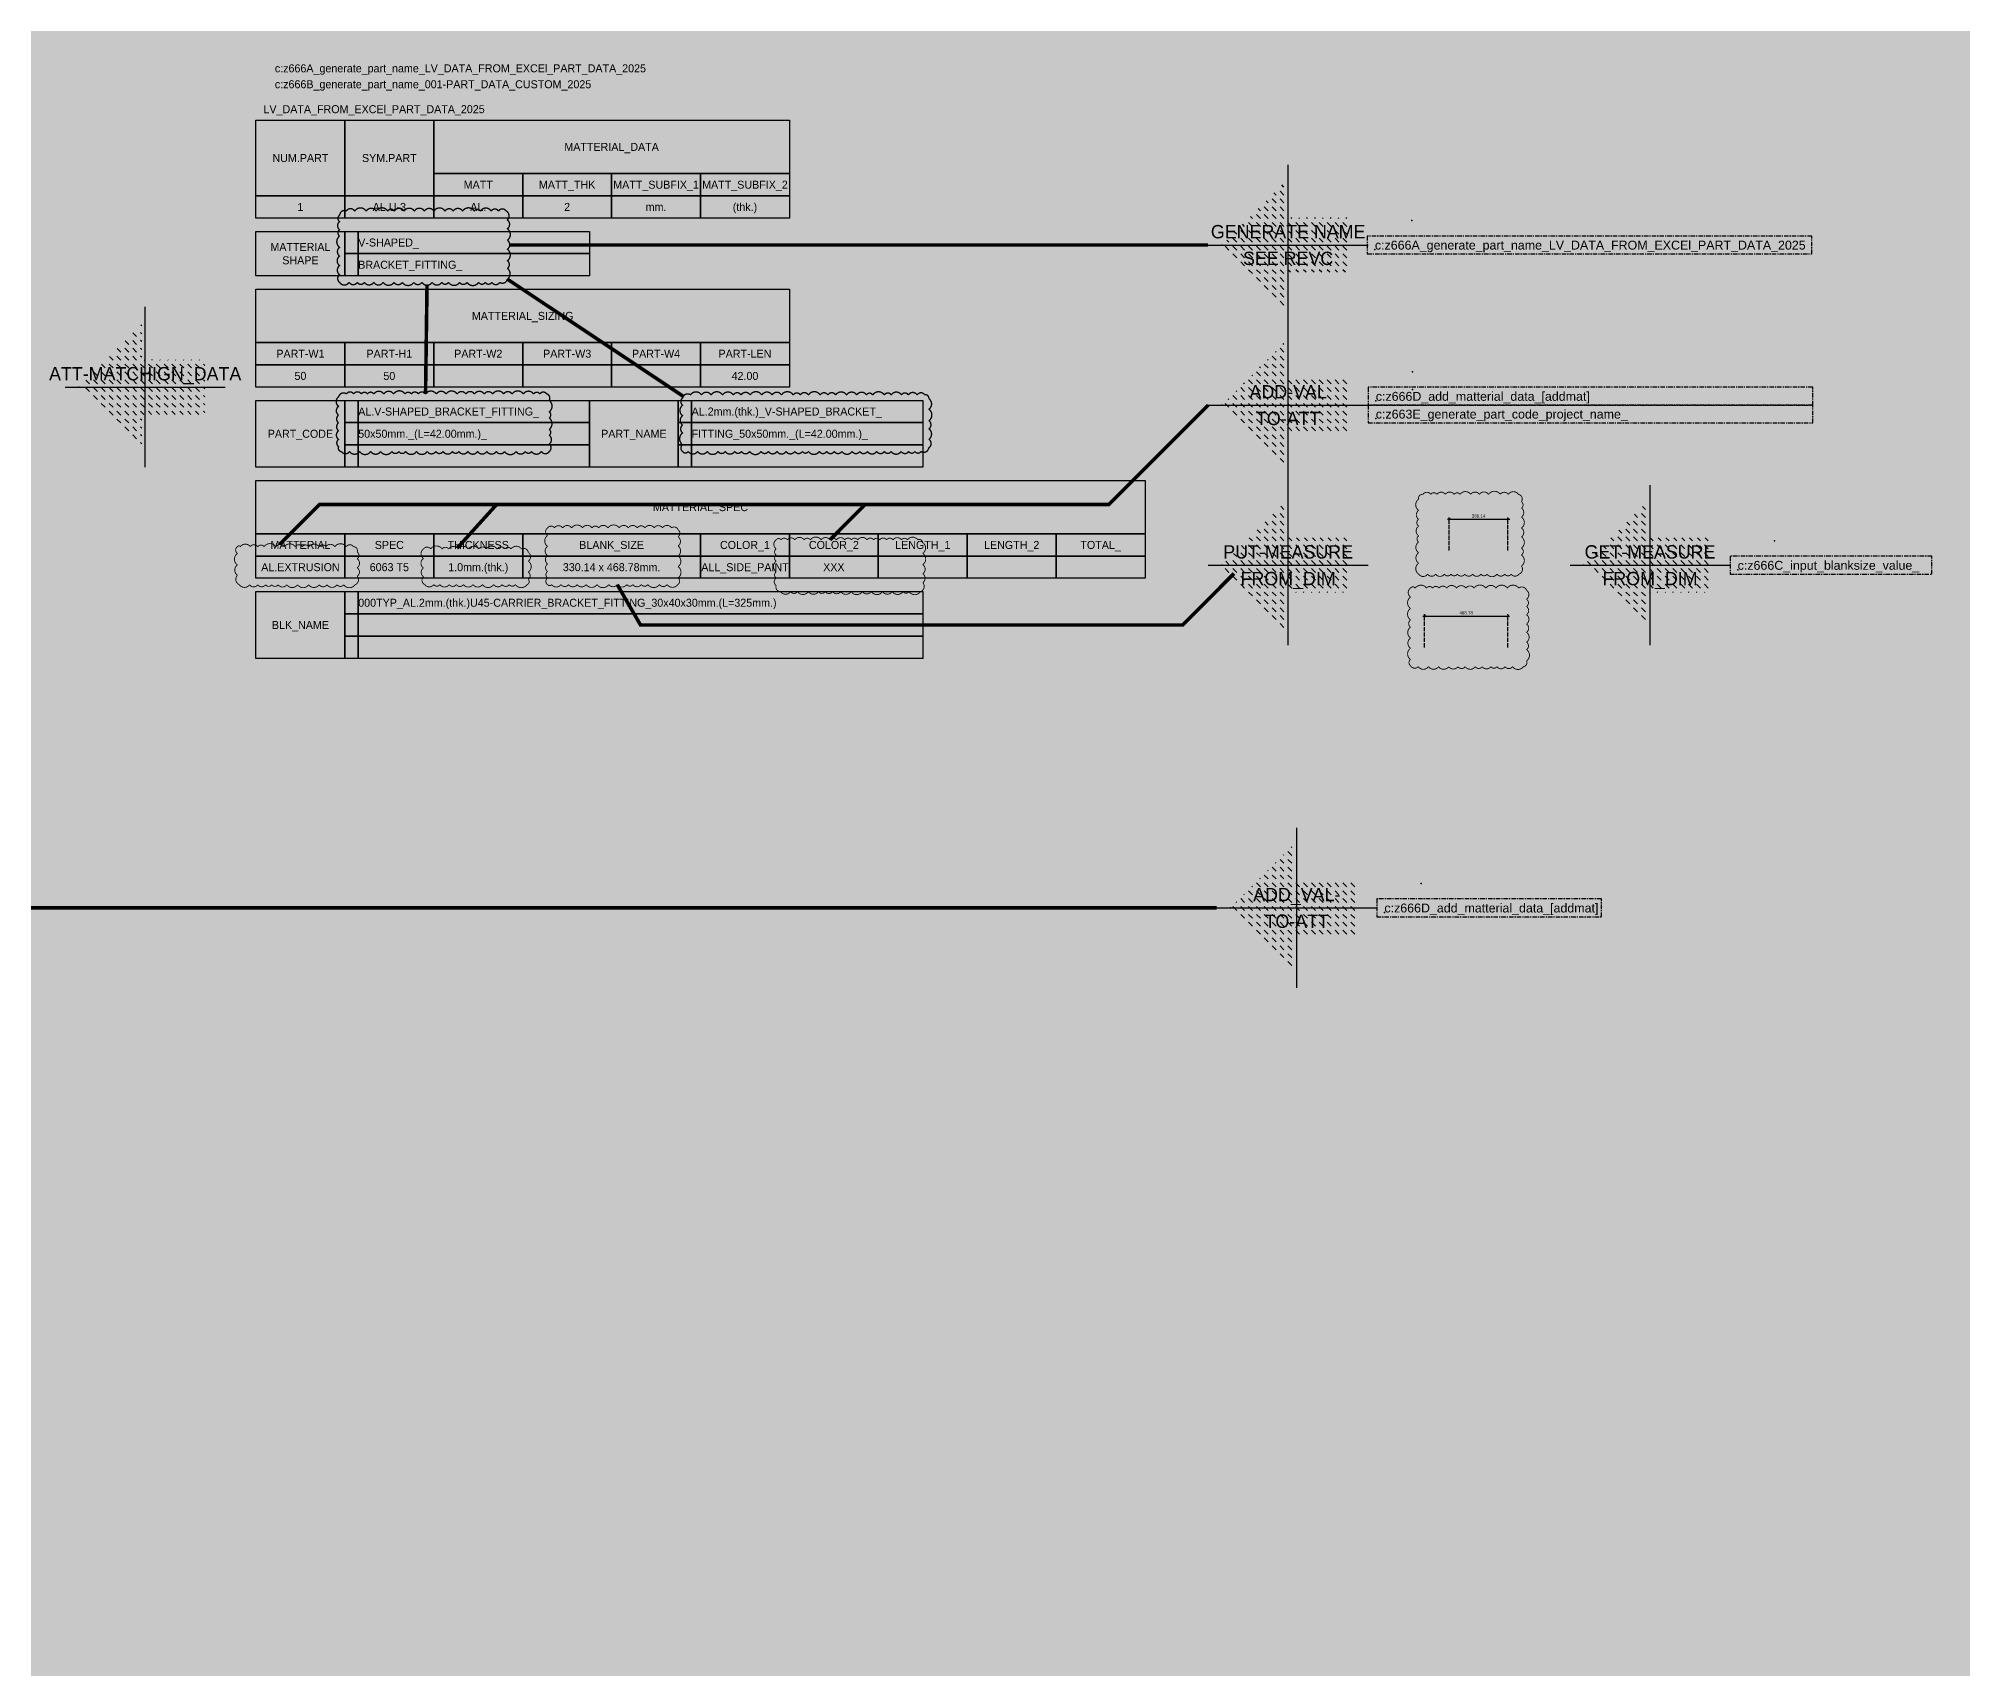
# Model space of a CAD drawing. Header units: millimetres. Extents: x -244126 to 368105, y -173968 to 259060.
# Drawn here: x 350880 to 361701, y 126819 to 135981 of the extents above; entities that cross this region are included whole.
import ezdxf
from ezdxf.enums import TextEntityAlignment as Align
from ezdxf.lldxf.tags import DXFTag

# ---------------------------------------------------------------- set-up
doc = ezdxf.new("R2010")
doc.units = ezdxf.units.MM
doc.header["$MEASUREMENT"] = 0
for name, pattern in [('005_GG_TA_LINE', [13.75, 5, -1.25, 1.25, -1.25, 5]), ('ACAD_ISO04W100', [30, 24, -3, 0, -3]), ('HIDDEN', [9.524999999999999, 6.35, -3.175]), ('TA_GL_000.00010', [0.000275, 0.0001, -2.5e-05, 2.5e-05, -2.5e-05, 0.0001])]:
    doc.linetypes.add(name, pattern=pattern)
for name, color, linetype in [('000 - D I M', 6, 'Continuous'), ('000 - H A T C H', 8, 'Continuous'), ('001 - ASCESSORIES', 1, 'Continuous'), ('002 - STRUCTURAL STEEL', 4, 'Continuous')]:
    doc.layers.add(name, color=color, linetype=linetype)
doc.styles.add('CORDIA', font='cordia.shx')
doc.styles.get("Standard").update_dxf_attribs({"font": 'arial.ttf'})
doc.styles.add('TA', font='Cordia New.ttf', dxfattribs={"height": 4.5})
tags = doc.linetypes.add('000-ADD-ATT', pattern='A,0.5,-0.3,["ADD-ATT",Standard,S=0.1,R=0,X=-0.2,Y=-0.05],-0.5', length=1.3).pattern_tags.tags
tags[6] = DXFTag(74, 10)
doc.dimstyles.new('DIM E-E', dxfattribs={"dimscale": 2, "dimtxt": 0.18, "dimasz": 0.1, "dimexe": 0.1, "dimexo": 0.1, "dimgap": 0.09, "dimtad": 1, "dimtoh": 1, "dimzin": 0, "dimdsep": 46, "dimtxsty": 'CORDIA', "dimblk": 'OBLIQUE', "dimcen": 0.1, "dimdle": 0.1, "dimclrd": 40, "dimclre": 140, "dimclrt": 3, "dimadec": 0, "dimazin": 0, "dimtfac": 1, "dimtix": 1, "dimtmove": 2, "dimatfit": 3, "dimfxl": 1, "dimtolj": 1, "dimtzin": 0, "dimarcsym": 0})
pattern_1 = [(135, (6.961311096048082e-30, 1.13686837721616e-13), (-44.19417382415922, 1.607036638787334e-14), [31.25, -31.25])]

# ---------------------------------------------------------------- blocks, each defined once
blk = doc.blocks.new('*U3044')
at = {"layer": '002 - STRUCTURAL STEEL', "color": 0, "linetype": 'ByBlock'}
blk.add_lwpolyline([(0, 17), (20, 17), (20, 0), (0, 0)], close=True, dxfattribs=at)
blk = doc.blocks.new('*U4914')
at = {"layer": '002 - STRUCTURAL STEEL', "color": 0, "linetype": 'ByBlock'}
blk.add_lwpolyline([(0, 5), (20, 5), (20, 0), (0, 0)], close=True, dxfattribs=at)
blk = doc.blocks.new('*U72')
at = {"layer": '002 - STRUCTURAL STEEL', "color": 0, "linetype": 'ByBlock'}
blk.add_lwpolyline([(0, 12), (80, 12), (80, 0), (0, 0)], close=True, dxfattribs=at)
blk = doc.blocks.new('*U70')
at = {"layer": '002 - STRUCTURAL STEEL', "color": 0, "linetype": 'ByBlock'}
blk.add_lwpolyline([(0, 10), (20, 10), (20, 0), (0, 0)], close=True, dxfattribs=at)
blk = doc.blocks.new('*U71')
at = {"layer": '002 - STRUCTURAL STEEL', "color": 0, "linetype": 'ByBlock'}
blk.add_lwpolyline([(0, 12), (120, 12), (120, 0), (0, 0)], close=True, dxfattribs=at)
blk = doc.blocks.new('*U73')
at = {"layer": '002 - STRUCTURAL STEEL', "color": 0, "linetype": 'ByBlock'}
blk.add_lwpolyline([(0, 15), (19.99999999999999, 15), (19.99999999999999, 0), (0, 0)], close=True, dxfattribs=at)
blk = doc.blocks.new('*U68')
at = {"layer": '002 - STRUCTURAL STEEL', "color": 0, "linetype": 'ByBlock'}
blk.add_lwpolyline([(0, 5), (52, 5), (52, 0), (0, 0)], close=True, dxfattribs=at)
blk = doc.blocks.new('*U69')
at = {"layer": '002 - STRUCTURAL STEEL', "color": 0, "linetype": 'ByBlock'}
blk.add_lwpolyline([(0, 5), (3, 5), (3, 0), (0, 0)], close=True, dxfattribs=at)
blk = doc.blocks.new('*U74')
at = {"layer": '002 - STRUCTURAL STEEL', "color": 0, "linetype": 'ByBlock'}
blk.add_lwpolyline([(0, 5), (127, 5), (127, 0), (0, 0)], close=True, dxfattribs=at)
blk = doc.blocks.new('*U175')
at = {"layer": '002 - STRUCTURAL STEEL', "color": 0, "linetype": 'ByBlock'}
blk.add_lwpolyline([(0, 12), (200, 12), (200, 0), (0, 0)], close=True, dxfattribs=at)
blk = doc.blocks.new('*U4913')
at = {"layer": '002 - STRUCTURAL STEEL', "color": 0, "linetype": 'ByBlock'}
blk.add_lwpolyline([(0, 5), (40, 5), (40, 0), (0, 0)], close=True, dxfattribs=at)
blk = doc.blocks.new('LV_DATA_FROM_EXCEl_PART_DATA_2025')
at = {"color": 0}
for name, p in [('*U3044', (0, -17)), ('*U3044', (20, -17)), ('*U72', (40, -12)), ('*U4914', (40, -17)), ('*U4914', (60, -17)), ('*U4914', (80, -17)), ('*U4914', (100, -17)), ('*U4914', (0, -22)), ('*U4914', (20, -22)), ('*U4914', (40, -22)), ('*U4914', (60, -22)), ('*U4914', (80, -22)), ('*U4914', (100, -22)), ('*U70', (0, -34.99999999999999)), ('*U69', (20, -29.99999999999999)), ('*U68', (23, -29.99999999999999)), ('*U69', (20, -34.99999999999999)), ('*U68', (23, -34.99999999999999)), ('*U71', (0, -49.99999999999999)), ('*U4914', (0, -54.99999999999999)), ('*U4914', (20, -54.99999999999999)), ('*U4914', (40, -54.99999999999999)), ('*U4914', (60, -54.99999999999999)), ('*U4914', (80, -54.99999999999999)), ('*U4914', (100, -54.99999999999999)), ('*U4914', (0, -59.99999999999999)), ('*U4914', (20, -59.99999999999999)), ('*U4914', (40, -59.99999999999999)), ('*U4914', (60, -59.99999999999999)), ('*U4914', (80, -59.99999999999999)), ('*U4914', (100, -59.99999999999999)), ('*U73', (0, -78)), ('*U69', (20, -68)), ('*U68', (23, -68)), ('*U73', (75, -78)), ('*U69', (95, -68)), ('*U68', (98, -68)), ('*U69', (20, -73)), ('*U68', (23, -73)), ('*U69', (95, -73)), ('*U68', (98, -73)), ('*U69', (20, -78)), ('*U68', (23, -78)), ('*U69', (95, -78)), ('*U68', (98, -78)), ('*U175', (0, -93)), ('*U4914', (0, -98)), ('*U4914', (20, -98)), ('*U4914', (40, -98)), ('*U4913', (60, -98)), ('*U4914', (100, -98)), ('*U4914', (120, -98)), ('*U4914', (140, -98)), ('*U4914', (160, -98)), ('*U4914', (180, -98)), ('*U4914', (0, -103)), ('*U4914', (20, -103)), ('*U4914', (40, -103)), ('*U4913', (60, -103)), ('*U4914', (100, -103)), ('*U4914', (120, -103)), ('*U4914', (140, -103)), ('*U4914', (160, -103)), ('*U4914', (180, -103)), ('*U73', (-5.510910596163089e-16, -121)), ('*U69', (19.99999999999999, -111)), ('*U74', (22.99999999999999, -111)), ('*U69', (19.99999999999999, -116)), ('*U74', (22.99999999999999, -116)), ('*U69', (19.99999999999999, -121)), ('*U74', (22.99999999999999, -121))]:
    blk.add_blockref(name, p, dxfattribs=at)
at = {"color": 0, "style": 'TA'}
for s, p in [('NUM.PART', (10, -8.5)), ('SYM.PART', (30, -8.5)), ('MATTERIAL_DATA', (80, -6)), ('MATT', (50, -14.5)), ('MATT_THK', (70, -14.5)), ('MATT_SUBFIX_1', (90, -14.5)), ('MATT_SUBFIX_2', (110, -14.5)), ('MATTERIAL', (9.999999999999998, -28.49999999999999)), ('SHAPE', (9.999999999999998, -31.49999999999999)), ('MATTERIAL_SIZING', (60, -43.99999999999999)), ('PART-W1', (10, -52.49999999999999)), ('PART-H1', (30, -52.49999999999999)), ('PART-W2', (50, -52.49999999999999)), ('PART-W3', (70, -52.49999999999999)), ('PART-W4', (90, -52.49999999999999)), ('PART-LEN', (110, -52.49999999999999)), ('PART_CODE', (10, -70.5)), ('PART_NAME', (85, -70.5)), ('MATTERIAL_SPEC', (100, -87)), ('MATTERIAL', (10, -95.5)), ('SPEC', (30, -95.5)), ('THICKNESS', (50, -95.5)), ('BLANK_SIZE', (80, -95.5)), ('COLOR_1', (110, -95.5)), ('COLOR_2', (130, -95.5)), ('LENGTH_1', (150, -95.5)), ('LENGTH_2', (170, -95.5)), ('TOTAL_', (190, -95.5)), ('BLK_NAME', (10, -113.5))]:
    blk.add_text(s, height=1.8, dxfattribs=at).set_placement(p, align=Align.MIDDLE_CENTER)
at = {"color": 3, "char_height": 1.8, "attachment_point": 1, "style": 'TA'}
for s, insert, width in [('c:z666A_generate_part_name_LV_DATA_FROM_EXCEl_PART_DATA_2025', (4.245643750200543, 12.56721182393741), 88.6912753774076), ('c:z666B_generate_part_name_001-PART_DATA_CUSTOM_2025', (4.245643750200543, 8.984434119766973), 76.37134825611662), ('LV_DATA_FROM_EXCEl_PART_DATA_2025', (1.685948085229029, 3.379405996449892), 51.73542946382093)]:
    blk.add_mtext(s, dxfattribs=dict(at, insert=insert, width=width))
at = {"color": 0, "style": 'TA'}
for tag, p in [('NUM.PART_VALUE', (10, -19.5)), ('NO.CODE', (30, -19.5)), ('MATT_VALUE', (50, -19.5)), ('MATT_THK_VALUE', (70, -19.5)), ('MATT_SUBFIX_1_VALUE', (90, -19.5)), ('MATT_SUBFIX_2_VALUE', (110, -19.5)), ('PART-W1_VALUE', (10, -57.49999999999999)), ('PART-H1_VALUE', (30, -57.49999999999999)), ('PART-W2_VALUE', (50, -57.49999999999999)), ('PART-W3_VALUE', (70, -57.49999999999999)), ('PART-W4_VALUE', (90, -57.49999999999999)), ('PART-LEN_VALUE', (110, -57.49999999999999))]:
    blk.add_attdef(tag, text='', height=1.8, dxfattribs=at).set_placement(p, align=Align.MIDDLE_CENTER)
for tag, p in [('MATTERIAL_SHPAE_VALUE_1', (22.99999999999988, -27.49999999999999)), ('MATTERIAL_SHPAE_VALUE_2', (22.99999999999988, -32.49999999999999)), ('CODE_VALUE_1', (22.99999999999989, -65.5)), ('PART_NAME_VALUE_1', (98, -65.5)), ('CODE_VALUE_2', (22.99999999999989, -70.5)), ('PART_NAME_VALUE_2', (98, -70.5)), ('PART_NAME_VALUE_3', (98, -75.5)), ('BLK_NAME_VAL_VALUE', (22.99999999999988, -108.5))]:
    blk.add_attdef(tag, text='', height=1.8, dxfattribs=at).set_placement(p, align=Align.MIDDLE_LEFT)
at = {"style": 'TA'}
for tag, p in [('MATTERIAL_VALUE_1', (10, -100.5)), ('SPEC_VALUE', (30, -100.5)), ('THICKNESS_VALUE', (50, -100.5)), ('BLANK_SIZE_VALUE', (80, -100.5)), ('COATING_VALUE_1', (110, -100.5)), ('COATING_VALUE_2', (130, -100.5)), ('LENGTH_VALUE', (150, -100.5)), ('LENGTH_VALUE_2', (170, -100.5)), ('TOTAL__VALUE', (190, -100.5))]:
    blk.add_attdef(tag, text='', height=1.8, dxfattribs=at).set_placement(p, align=Align.MIDDLE_CENTER)
blk = doc.blocks.new('*U4709')
at = {"layer": '000 - H A T C H'}
h = blk.add_hatch(dxfattribs=at)
h.set_pattern_fill('DASH', color=8, scale=250, angle=135)
h.set_pattern_definition(pattern_1)
h.paths.add_polyline_path([(-19.74240397097308, 153.5533905932754), (-19.74240397097306, 353.5533905932754), (-373.2957945642484, -7.116555226466983e-12), (-19.74240397097314, -353.5533905932751), (-19.74240397097312, -153.5533905932751), (335.2575960290269, -153.5533905932752), (335.2575960290342, 153.5533905932753)])
at = {"color": 250}
for p, q in [((-5.510910596163089e-14, -449.9999999999999), (5.510910596163089e-14, 450.0000000000001)), ((-450.0000000000001, 1.687959436832469e-13), (449.9999999999999, 5.857773175998514e-14))]:
    blk.add_line(p, q, dxfattribs=at)
at = {"color": 3}
blk.add_point((-373.2957945642411, 1.594023877164426e-13), dxfattribs=at)
at = {"color": 0, "style": 'TA'}
for tag, p in [('TAG1', (0, 75)), ('TAG2', (0, -75))]:
    blk.add_attdef(tag, text='', height=75, dxfattribs=at).set_placement(p, align=Align.MIDDLE_CENTER)
blk = doc.blocks.new('*U4704')
at = {"color": 0, "linetype": '005_GG_TA_LINE'}
blk.add_lwpolyline([(0, 0), (499.9999999999991, 2.182787284255028e-11), (499.9999999999991, 20.00000000002183), (0, 20)], close=True, dxfattribs=at)
for p in [(50, 37.5), (8.581742425833, 4.877933635547379)]:
    blk.add_point(p, dxfattribs=at)
blk.add_attdef('NAMEBLK', (8.581742425833, 4.877933635547379), '', height=10, dxfattribs=at)
blk = doc.blocks.new('*U4714')
at = {"layer": '000 - H A T C H'}
h = blk.add_hatch(dxfattribs=at)
h.set_pattern_fill('DASH', color=8, scale=250, angle=135)
h.set_pattern_definition(pattern_1)
h.paths.add_polyline_path([(-19.74240397097308, 153.5533905932754), (-19.74240397097306, 353.5533905932754), (-373.2957945642484, -7.116555226466983e-12), (-19.74240397097314, -353.5533905932751), (-19.74240397097312, -153.5533905932751), (335.2575960290269, -153.5533905932752), (335.2575960290342, 153.5533905932753)])
at = {"color": 250}
for p, q in [((-5.510910596163089e-14, -449.9999999999999), (5.510910596163089e-14, 450.0000000000001)), ((-450.0000000000001, 1.687959436832469e-13), (449.9999999999999, 5.857773175998514e-14))]:
    blk.add_line(p, q, dxfattribs=at)
at = {"color": 3}
blk.add_point((-373.2957945642411, 1.594023877164426e-13), dxfattribs=at)
at = {"color": 0, "style": 'TA'}
for tag, p in [('TAG1', (0, 75)), ('TAG2', (0, -75))]:
    blk.add_attdef(tag, text='', height=75, dxfattribs=at).set_placement(p, align=Align.MIDDLE_CENTER)
blk = doc.blocks.new('_Oblique')
at = {"color": 0, "linetype": 'ByBlock', "lineweight": -2}
blk.add_line((-0.5, -0.5), (0.5, 0.5), dxfattribs=at)
blk = doc.blocks.new('*D4762')
at = {"layer": '000 - D I M', "color": 40, "lineweight": -2, "transparency": 16777216}
blk.add_line((21340.39109616476, 60.76753430053941), (21690.52719538886, 60.76753430053941), dxfattribs=at)
at = {"layer": '000 - D I M', "color": 140, "linetype": 'ACAD_ISO04W100', "lineweight": -2, "transparency": 16777216}
for p, q in [((21350.39109616476, -114.8627776772773), (21350.39109616476, 70.76753430053941)), ((21680.52719538886, -114.8627776772773), (21680.52719538886, 70.76753430053941))]:
    blk.add_line(p, q, dxfattribs=at)
at = {"layer": 'Defpoints', "color": 0, "transparency": 16777216}
for p in [(21680.52719538886, 60.76753430053941), (21350.39109616476, -124.8627776772773), (21680.52719538886, -124.8627776772773)]:
    blk.add_point(p, dxfattribs=at)
at = {"layer": '000 - D I M', "color": 40, "lineweight": -2, "transparency": 16777216, "xscale": 10, "yscale": 10, "zscale": 10, "rotation": 180}
blk.add_blockref('_Oblique', (21350.39109616476, 60.76753430053941), dxfattribs=at)
at = {"layer": '000 - D I M', "color": 40, "lineweight": -2, "transparency": 16777216, "xscale": 10, "yscale": 10, "zscale": 10}
blk.add_blockref('_Oblique', (21680.52719538886, 60.76753430053941), dxfattribs=at)
at = {"layer": '000 - D I M', "color": 3, "transparency": 16777216, "insert": (21515.45914577681, 78.76753430053941), "char_height": 18, "attachment_point": 5, "style": 'CORDIA'}
blk.add_mtext('\\A1;330.14', dxfattribs=at)
blk = doc.blocks.new('*D4763')
at = {"layer": '000 - D I M', "color": 40, "lineweight": -2, "transparency": 16777216}
blk.add_line((21201.30041074404, -483.8157365032821), (21690.08220733161, -483.8157365032821), dxfattribs=at)
at = {"layer": '000 - D I M', "color": 140, "linetype": 'ACAD_ISO04W100', "lineweight": -2, "transparency": 16777216}
for p, q in [((21211.30041074404, -659.4460484810988), (21211.30041074404, -473.8157365032821)), ((21680.08220733161, -659.4460484810988), (21680.08220733161, -473.8157365032821))]:
    blk.add_line(p, q, dxfattribs=at)
at = {"layer": 'Defpoints', "color": 0, "transparency": 16777216}
for p in [(21680.08220733161, -483.8157365032821), (21211.30041074404, -669.4460484810988), (21680.08220733161, -669.4460484810988)]:
    blk.add_point(p, dxfattribs=at)
at = {"layer": '000 - D I M', "color": 40, "lineweight": -2, "transparency": 16777216, "xscale": 10, "yscale": 10, "zscale": 10, "rotation": 180}
blk.add_blockref('_Oblique', (21211.30041074404, -483.8157365032821), dxfattribs=at)
at = {"layer": '000 - D I M', "color": 40, "lineweight": -2, "transparency": 16777216, "xscale": 10, "yscale": 10, "zscale": 10}
blk.add_blockref('_Oblique', (21680.08220733161, -483.8157365032821), dxfattribs=at)
at = {"layer": '000 - D I M', "color": 3, "transparency": 16777216, "insert": (21445.69130903782, -465.8157365032821), "char_height": 18, "attachment_point": 5, "style": 'CORDIA'}
blk.add_mtext('\\A1;468.78', dxfattribs=at)
blk = doc.blocks.new('*U4716')
at = {"color": 0, "linetype": '005_GG_TA_LINE'}
blk.add_lwpolyline([(0, 0), (227.032492132125, 9.912071163853398e-12), (227.032492132125, 20.00000000000991), (0, 20)], close=True, dxfattribs=at)
for p in [(50, 37.5), (8.581742425833, 4.877933635547379)]:
    blk.add_point(p, dxfattribs=at)
blk.add_attdef('NAMEBLK', (8.581742425833, 4.877933635547379), '', height=10, dxfattribs=at)
blk = doc.blocks.new('*U4718')
at = {"color": 0, "linetype": '005_GG_TA_LINE'}
blk.add_lwpolyline([(0, 0), (252.6324826602769, 1.088551471184473e-11), (252.6324826602769, 20.00000000001089), (0, 20)], close=True, dxfattribs=at)
for p in [(50, 37.5), (8.581742425833, 4.877933635547379)]:
    blk.add_point(p, dxfattribs=at)
blk.add_attdef('NAMEBLK', (8.581742425833, 4.877933635547379), '', height=10, dxfattribs=at)
blk = doc.blocks.new('*U4717')
at = {"layer": '000 - H A T C H'}
h = blk.add_hatch(dxfattribs=at)
h.set_pattern_fill('DASH', color=8, scale=250, angle=134.9999999999998)
h.set_pattern_definition([(134.9999999999998, (2.232476361775463e-28, 1.13686837721616e-13), (-44.19417382415922, 1.838529328779259e-13), [31.25, -31.25])])
h.paths.add_polyline_path([(-19.7424039709725, 153.5533905932755), (-19.74240397097172, 353.5533905932754), (-373.2957945642484, -5.698251161260666e-12), (-19.74240397097449, -353.5533905932751), (-19.7424039709737, -153.5533905932751), (335.2575960290263, -153.5533905932765), (335.2575960290349, 153.5533905932741)])
at = {"color": 250}
for p, q in [((-1.767993605866169e-12, -450.0000000000001), (1.763403790861529e-12, 450.0000000000002)), ((-450.0000000000001, 1.876134401942002e-12), (450.0000000000001, -1.655262994785696e-12))]:
    blk.add_line(p, q, dxfattribs=at)
at = {"color": 3}
blk.add_point((-373.2957945642411, 1.577706452922759e-12), dxfattribs=at)
at = {"color": 0, "style": 'TA'}
for tag, p in [('TAG1', (0, 75)), ('TAG2', (0, -75))]:
    blk.add_attdef(tag, text='', height=75, dxfattribs=at).set_placement(p, align=Align.MIDDLE_CENTER)
blk = doc.blocks.new('000 - MOCKUP_HELP')
at = {"color": 3, "linetype": 'HIDDEN', "ltscale": 50}
for points in [[(15109.77397218818, 1392.14680105666, -0.52056705), (15109.77397218818, 1435.489188214473, -0.52056705), (15109.77397218818, 1486.444926202879, -0.52056705), (15109.77397218818, 1539.916406655801, -0.52056705), (15109.77397218818, 1589.313666093629, -0.52056705), (15109.77397218818, 1651.886783355934, -0.52056705), (15109.77397218818, 1687.938298599911, -0.52056705), (15109.77397218818, 1733.5960233433, -0.52056705), (15109.77397218818, 1769.794027432799, -0.52056705), (15147.63097352354, 1793.310765937291, -0.52056705), (15195.16151746514, 1793.310765937291, -0.52056705), (15259.63898971875, 1793.310765937291, -0.52056705), (15315.62621263607, 1793.310765937291, -0.52056705), (15380.89309700148, 1793.310765937291, -0.52056705), (15417.65772808355, 1793.310765937291, -0.52056705), (15472.95319811947, 1793.310765937291, -0.52056705), (15530.45820824144, 1793.310765937291, -0.52056705), (15587.27960375114, 1793.310765937291, -0.52056705), (15640.2851682927, 1793.310765937291, -0.52056705), (15703.11871016916, 1793.310765937291, -0.52056705), (15748.99108176254, 1793.310765937291, -0.52056705), (15801.84507104038, 1793.310765937291, -0.52056705), (15867.78132804693, 1793.310765937291, -0.52056705), (15902.08108084701, 1793.310765937291, -0.52056705), (15962.73560114688, 1793.310765937291, -0.52056705), (16003.80537663243, 1793.310765937291, -0.52056705), (16047.05722554546, 1793.310765937291, -0.52056705), (16054.018567605, 1742.758959605708, -0.52056705), (16054.018567605, 1693.720801296033, -0.52056705), (16054.018567605, 1629.034785894357, -0.52056705), (16054.018567605, 1578.074978771328, -0.52056705), (16054.018567605, 1513.91693358359, -0.52056705), (16054.018567605, 1470.405677340023, -0.52056705), (16054.018567605, 1410.163156918046, -0.52056705), (16011.27053653239, 1392.14680105666, -0.52056705), (15966.14790298848, 1392.14680105666, -0.52056705), (15929.41785955051, 1392.14680105666, -0.52056705), (15892.26666068169, 1392.14680105666, -0.52056705), (15826.65898629389, 1392.14680105666, -0.52056705), (15785.26469732425, 1392.14680105666, -0.52056705), (15722.28873573692, 1392.14680105666, -0.52056705), (15684.77436660533, 1392.14680105666, -0.52056705), (15630.40259012289, 1392.14680105666, -0.52056705), (15572.9718417073, 1392.14680105666, -0.52056705), (15527.42500088172, 1392.14680105666, -0.52056705), (15462.6718447592, 1392.14680105666, -0.52056705), (15415.85238208837, 1392.14680105666, -0.52056705), (15355.32705681195, 1392.14680105666, -0.52056705), (15302.50155147631, 1392.14680105666, -0.52056705), (15249.56617950654, 1392.14680105666, -0.52056705), (15209.78123326995, 1392.14680105666, -0.52056705), (15163.39106429915, 1392.14680105666, -0.52056705)], [(16289.17570562224, 441.4505088660808, 0.52056705), (16289.17570562224, 483.2598495645507, 0.52056705), (16289.17570562224, 532.6062448199373, 0.52056705), (16289.17570562224, 566.1867780800094, 0.52056705), (16289.17570562224, 629.4424926709326, 0.52056705), (16289.17570562224, 664.4665514292428, 0.52056705), (16289.17570562224, 728.0254165476072, 0.52056705), (16274.80271311634, 764.7505817409547, 0.52056705), (16236.42670473392, 764.7505817409547, 0.52056705), (16200.86552020878, 764.7505817409547, 0.52056705), (16143.37678662519, 764.7505817409547, 0.52056705), (16080.41710157628, 764.7505817409547, 0.52056705), (16032.73498237092, 764.7505817409547, 0.52056705), (15970.63490200555, 764.7505817409547, 0.52056705), (15923.5183925092, 764.7505817409547, 0.52056705), (15868.35618663131, 764.7505817409547, 0.52056705), (15820.31496629788, 764.7505817409547, 0.52056705), (15770.85666984104, 764.7505817409547, 0.52056705), (15709.12789800757, 764.7505817409547, 0.52056705), (15653.83751438995, 764.7505817409547, 0.52056705), (15593.47393721371, 764.7505817409547, 0.52056705), (15552.88737146161, 764.7505817409547, 0.52056705), (15514.1237780088, 764.7505817409547, 0.52056705), (15478.64397617569, 764.7505817409547, 0.52056705), (15413.77688428445, 764.7505817409547, 0.52056705), (15358.84254994401, 764.7505817409547, 0.52056705), (15302.61626536906, 764.7505817409547, 0.52056705), (15266.58814764902, 764.7505817409547, 0.52056705), (15232.15207883995, 764.7505817409547, 0.52056705), (15189.60419021215, 764.7505817409547, 0.52056705), (15148.40928883781, 764.7505817409547, 0.52056705), (15104.02805116872, 748.4640744227218, 0.52056705), (15104.02805116872, 695.5297197366017, 0.52056705), (15104.02805116872, 645.5576950369286, 0.52056705), (15104.02805116872, 602.5632188871677, 0.52056705), (15104.02805116872, 557.9817802446196, 0.52056705), (15104.02805116872, 509.29560207756, 0.52056705), (15104.02805116872, 468.6764832486515, 0.52056705), (15119.68261716724, 441.4505088660808, 0.52056705), (15165.84796645161, 441.4505088660808, 0.52056705), (15222.51982126484, 441.4505088660808, 0.52056705), (15284.8813435281, 441.4505088660808, 0.52056705), (15340.34364808246, 441.4505088660808, 0.52056705), (15403.95032553235, 441.4505088660808, 0.52056705), (15443.59590390895, 441.4505088660808, 0.52056705), (15481.94444563286, 441.4505088660808, 0.52056705), (15542.3354894676, 441.4505088660808, 0.52056705), (15602.96457767626, 441.4505088660808, 0.52056705), (15651.33844976302, 441.4505088660808, 0.52056705), (15691.79175135709, 441.4505088660808, 0.52056705), (15744.66710359155, 441.4505088660808, 0.52056705), (15780.47345347615, 441.4505088660808, 0.52056705), (15831.6845296605, 441.4505088660808, 0.52056705), (15886.38692332892, 441.4505088660808, 0.52056705), (15937.92861669924, 441.4505088660808, 0.52056705), (15991.061341697, 441.4505088660808, 0.52056705), (16037.62241432088, 441.4505088660808, 0.52056705), (16102.36946674151, 441.4505088660808, 0.52056705), (16154.56832534925, 441.4505088660808, 0.52056705), (16189.46318908408, 441.4505088660808, 0.52056705), (16244.54401226999, 441.4505088660808, 0.52056705)], [(17038.8662645382, 441.6649543140957, -0.52056705), (17038.8662645382, 479.707293659565, -0.52056705), (17038.8662645382, 545.7524000165868, -0.52056705), (17038.8662645382, 589.7997647432785, -0.52056705), (17038.8662645382, 643.0250625530607, -0.52056705), (17038.8662645382, 701.5158205311163, -0.52056705), (17038.8662645382, 742.0922134467692, -0.52056705), (17083.21136963263, 759.601006074663, -0.52056705), (17145.08256117697, 759.601006074663, -0.52056705), (17199.32412535226, 759.601006074663, -0.52056705), (17263.95012101863, 759.601006074663, -0.52056705), (17323.97799459065, 759.601006074663, -0.52056705), (17367.6601544873, 759.601006074663, -0.52056705), (17418.88343807549, 759.601006074663, -0.52056705), (17484.39040138206, 759.601006074663, -0.52056705), (17542.40710517956, 759.601006074663, -0.52056705), (17595.24380063533, 759.601006074663, -0.52056705), (17661.26754403574, 759.601006074663, -0.52056705), (17700.69949284598, 759.601006074663, -0.52056705), (17746.60136566521, 759.601006074663, -0.52056705), (17812.84077319922, 759.601006074663, -0.52056705), (17855.97563449258, 759.601006074663, -0.52056705), (17899.93347825814, 759.601006074663, -0.52056705), (17961.1953168966, 759.601006074663, -0.52056705), (18018.31070738094, 759.601006074663, -0.52056705), (18073.33659724984, 759.601006074663, -0.52056705), (18108.60480408394, 759.601006074663, -0.52056705), (18173.3935651342, 759.601006074663, -0.52056705), (18212.36468445137, 759.601006074663, -0.52056705), (18270.10163524537, 759.601006074663, -0.52056705), (18308.97102619766, 759.601006074663, -0.52056705), (18358.02444376209, 759.601006074663, -0.52056705), (18401.50823334715, 759.601006074663, -0.52056705), (18424.70256599627, 738.0613075339061, -0.52056705), (18424.70256599627, 679.1738089326536, -0.52056705), (18424.70256599627, 614.3921688679839, -0.52056705), (18424.70256599627, 568.5492985004093, -0.52056705), (18424.70256599627, 510.1816318439378, -0.52056705), (18424.70256599627, 462.3336954038241, -0.52056705), (18379.69750926096, 441.6649543140957, -0.52056705), (18345.26347501919, 441.6649543140957, -0.52056705), (18310.27196933766, 441.6649543140957, -0.52056705), (18268.12590775132, 441.6649543140957, -0.52056705), (18211.95252192614, 441.6649543140957, -0.52056705), (18173.55108145246, 441.6649543140957, -0.52056705), (18130.42944484652, 441.6649543140957, -0.52056705), (18078.68531202996, 441.6649543140957, -0.52056705), (18035.49958655419, 441.6649543140957, -0.52056705), (17992.21518456435, 441.6649543140957, -0.52056705), (17934.88311266276, 441.6649543140957, -0.52056705), (17892.23146110278, 441.6649543140957, -0.52056705), (17849.40076762048, 441.6649543140957, -0.52056705), (17807.76639970968, 441.6649543140957, -0.52056705), (17747.16477815952, 441.6649543140957, -0.52056705), (17713.11934627179, 441.6649543140957, -0.52056705), (17669.88886031538, 441.6649543140957, -0.52056705), (17621.10604020167, 441.6649543140957, -0.52056705), (17569.95091461798, 441.6649543140957, -0.52056705), (17521.36544753221, 441.6649543140957, -0.52056705), (17480.28956834477, 441.6649543140957, -0.52056705), (17416.29123668995, 441.6649543140957, -0.52056705), (17369.78611466679, 441.6649543140957, -0.52056705), (17332.00013080094, 441.6649543140957, -0.52056705), (17279.01084279775, 441.6649543140957, -0.52056705), (17238.45377827145, 441.6649543140957, -0.52056705), (17177.72092713055, 441.6649543140957, -0.52056705), (17123.37458273937, 441.6649543140957, -0.52056705), (17070.64165021578, 441.6649543140957, -0.52056705)]]:
    blk.add_lwpolyline(points, format="xyb", close=True, dxfattribs=at)
at = {"color": 3, "linetype": '000-ADD-ATT', "ltscale": 300, "const_width": 20}
for points in [[(19994.57023852615, 1602.14073043628), (16067.25040306576, 1602.14073043628)], [(16054.018567605, 1410.163156918046), (17042.94859675108, 751.4538242908311)], [(15601.68721591512, 1377.198523415689), (15593.47393721371, 764.7505817409547)], [(16671.25138386159, -306.5075635947287), (16802.32844390761, -533.790747595689), (19850.68692613766, -533.790747595689), (20139.73745655257, -244.7402171807771)]]:
    blk.add_lwpolyline(points, dxfattribs=at)
at = {"color": 2, "linetype": '000-ADD-ATT', "ltscale": 300, "const_width": 20}
for points in [[(19994.57023852615, 702.1407304362801), (19436.23668506753, 143.8071769776288), (18167.72129271203, 143.8071769776288), (15993.52248311648, 143.8071769776288), (14997.91515668877, 143.8071769776288), (14773.06370968191, -81.0442700292624)], [(15993.52248311648, 143.8071769776288), (15772.05918328353, -100.9135444285348)], [(17867.95556100918, -55.13146514628897), (18066.89420313307, 143.8071769776288)]]:
    blk.add_lwpolyline(points, dxfattribs=at)
at = {"color": 3, "linetype": '000-ADD-ATT', "ltscale": 700, "const_width": 20}
blk.add_lwpolyline([(8007.560961207957, 365.9319652789854), (9454.213091768557, 365.9319652789854), (10768.65074713551, -2124.054752693803), (20043.00081379479, -2124.054752693803)], dxfattribs=at)
at = {"color": 1, "const_width": 5}
for points in [[(21178.39954358275, -247.9861793393793, -0.52056705), (21178.39954358275, -186.2950470009528, -0.52056705), (21178.39954358275, -127.5957458748017, -0.52056705), (21178.39954358275, -67.44376369763631, -0.52056705), (21178.39954358275, -32.65774931322085, -0.52056705), (21178.39954358275, 21.96020981232869, -0.52056705), (21178.39954358275, 60.40437619923614, -0.52056705), (21178.39954358275, 110.4883021002752, -0.52056705), (21178.39954358275, 173.7185845999629, -0.52056705), (21202.19067677233, 200.6085228135635, -0.52056705), (21246.61443644919, 200.6085228135635, -0.52056705), (21281.21021879121, 200.6085228135635, -0.52056705), (21328.66243189183, 200.6085228135635, -0.52056705), (21378.04036294034, 200.6085228135635, -0.52056705), (21411.67074309924, 200.6085228135635, -0.52056705), (21471.26220198569, 200.6085228135635, -0.52056705), (21520.37970842002, 200.6085228135635, -0.52056705), (21571.33544640843, 200.6085228135635, -0.52056705), (21637.61147615378, 200.6085228135635, -0.52056705), (21682.51742828044, 200.6085228135635, -0.52056705), (21739.81389525434, 200.6085228135635, -0.52056705), (21756.70848697674, 158.385709830065, -0.52056705), (21756.70848697674, 123.2161795099382, -0.52056705), (21756.70848697674, 72.88098454751889, -0.52056705), (21756.70848697674, 11.64050886567566, -0.52056705), (21756.70848697674, -38.55837008773233, -0.52056705), (21756.70848697674, -100.9239614855906, -0.52056705), (21756.70848697674, -140.8157225053001, -0.52056705), (21756.70848697674, -202.5790819828399, -0.52056705), (21742.25454527984, -247.9861793393793, -0.52056705), (21699.01490377059, -247.9861793393793, -0.52056705), (21661.99289992522, -247.9861793393793, -0.52056705), (21618.88855714136, -247.9861793393793, -0.52056705), (21563.89115121466, -247.9861793393793, -0.52056705), (21528.95356156648, -247.9861793393793, -0.52056705), (21482.14834086684, -247.9861793393793, -0.52056705), (21438.3329168121, -247.9861793393793, -0.52056705), (21396.4187958978, -247.9861793393793, -0.52056705), (21360.40695471613, -247.9861793393793, -0.52056705), (21322.5436572929, -247.9861793393793, -0.52056705), (21274.00193340407, -247.9861793393793, -0.52056705), (21228.86505788902, -247.9861793393793, -0.52056705)], [(16279.65691465262, -306.5075635946996, -0.52056705), (16279.65691465262, -269.0745771550864, -0.52056705), (16279.65691465262, -233.2092248189147, -0.52056705), (16279.65691465262, -190.5138300619728, -0.52056705), (16279.65691465262, -143.845942654938, -0.52056705), (16279.65691465262, -91.67861984029878, -0.52056705), (16279.65691465262, -30.67008483048994, -0.52056705), (16279.65691465262, 11.70893471152522, -0.52056705), (16318.57641480485, 12.33125000374275, -0.52056705), (16364.59222339274, 12.33125000374275, -0.52056705), (16415.25294912286, 12.33125000374275, -0.52056705), (16475.92171139386, 12.33125000374275, -0.52056705), (16529.64547819173, 12.33125000374275, -0.52056705), (16566.9177338148, 12.33125000374275, -0.52056705), (16619.55097254075, 12.33125000374275, -0.52056705), (16682.30109715799, 12.33125000374275, -0.52056705), (16733.45927459263, 12.33125000374275, -0.52056705), (16784.38856320613, 12.33125000374275, -0.52056705), (16827.19687644811, 12.33125000374275, -0.52056705), (16878.90947347158, 12.33125000374275, -0.52056705), (16925.91509905015, 12.33125000374275, -0.52056705), (16977.45882698783, 12.33125000374275, -0.52056705), (17013.56440026633, 1.047681767959148, -0.52056705), (17013.56440026633, -38.289659662958, -0.52056705), (17013.56440026633, -89.7377629375842, -0.52056705), (17013.56440026633, -145.0739243194694, -0.52056705), (17013.56440026633, -205.8372939698165, -0.52056705), (17013.56440026633, -269.1448900268297, -0.52056705), (17012.03428535798, -306.5075635946996, -0.52056705), (16951.97385870927, -306.5075635946996, -0.52056705), (16908.57552095072, -306.5075635946996, -0.52056705), (16844.20588076394, -306.5075635946996, -0.52056705), (16806.90107206412, -306.5075635946996, -0.52056705), (16759.04804920574, -306.5075635946996, -0.52056705), (16724.93140746257, -306.5075635946996, -0.52056705), (16671.25138386159, -306.5075635946996, -0.52056705), (16624.22744717734, -306.5075635946996, -0.52056705), (16557.94327916275, -306.5075635946996, -0.52056705), (16496.80961826409, -306.5075635946996, -0.52056705), (16446.29436409572, -306.5075635946996, -0.52056705), (16397.845213019, -306.5075635946996, -0.52056705), (16355.06029730092, -306.5075635946996, -0.52056705), (16302.16053025884, -306.5075635946996, -0.52056705)], [(21132.90146831382, -326.3467417517386, 0.52056705), (21132.90146831382, -376.8192700067884, 0.52056705), (21132.90146831382, -440.7606337772449, 0.52056705), (21132.90146831382, -505.2391233144735, 0.52056705), (21132.90146831382, -545.7849977206497, 0.52056705), (21132.90146831382, -606.9115376337722, 0.52056705), (21132.90146831382, -664.4836884765828, 0.52056705), (21132.90146831382, -727.8696153745987, 0.52056705), (21132.90146831382, -762.5610223796102, 0.52056705), (21176.0535630986, -768.0045675171714, 0.52056705), (21233.95938297833, -768.0045675171714, 0.52056705), (21290.73601800745, -768.0045675171714, 0.52056705), (21347.56758635369, -768.0045675171714, 0.52056705), (21399.69421782234, -768.0045675171714, 0.52056705), (21439.82097136503, -768.0045675171714, 0.52056705), (21496.81835694605, -768.0045675171714, 0.52056705), (21536.35406868852, -768.0045675171714, 0.52056705), (21584.86120493332, -768.0045675171714, 0.52056705), (21618.57500235148, -768.0045675171714, 0.52056705), (21664.64777882374, -768.0045675171714, 0.52056705), (21706.66871452128, -768.0045675171714, 0.52056705), (21767.55212364224, -768.0045675171714, 0.52056705), (21785.2337983477, -735.508726225904, 0.52056705), (21785.2337983477, -672.1868881978153, 0.52056705), (21785.2337983477, -630.7193548054784, 0.52056705), (21785.2337983477, -575.0719046269369, 0.52056705), (21785.2337983477, -528.535246810643, 0.52056705), (21785.2337983477, -476.1227586365712, 0.52056705), (21785.2337983477, -430.1130537505378, 0.52056705), (21785.2337983477, -389.1480584809324, 0.52056705), (21785.2337983477, -338.5626117408101, 0.52056705), (21741.04128998867, -326.3467417517386, 0.52056705), (21677.25963975111, -326.3467417517386, 0.52056705), (21613.45560927334, -326.3467417517386, 0.52056705), (21556.13472749182, -326.3467417517386, 0.52056705), (21490.14251988463, -326.3467417517386, 0.52056705), (21444.41155071848, -326.3467417517386, 0.52056705), (21392.08451437094, -326.3467417517386, 0.52056705), (21336.19291611662, -326.3467417517386, 0.52056705), (21293.42834607157, -326.3467417517386, 0.52056705), (21256.86615443561, -326.3467417517386, 0.52056705), (21222.97433237889, -326.3467417517386, 0.52056705), (21159.83560540766, -326.3467417517386, 0.52056705)]]:
    blk.add_lwpolyline(points, format="xyb", close=True, dxfattribs=at)
at = {"color": 2, "const_width": 5}
for points in [[(14535.51451870945, -93.54706054777489, 0.52056705), (14535.51451870945, -131.703335661965, 0.52056705), (14535.51451870945, -196.3049165207485, 0.52056705), (14535.51451870945, -254.2341339244449, 0.52056705), (14546.34266382252, -307.5813278211572, 0.52056705), (14603.78561964189, -307.5813278211572, 0.52056705), (14650.01709236344, -307.5813278211572, 0.52056705), (14693.61685228447, -307.5813278211572, 0.52056705), (14728.69482707622, -307.5813278211572, 0.52056705), (14764.21938938991, -307.5813278211572, 0.52056705), (14813.51390317921, -307.5813278211572, 0.52056705), (14873.55296687136, -307.5813278211572, 0.52056705), (14936.39769886795, -307.5813278211572, 0.52056705), (14995.46423939144, -307.5813278211572, 0.52056705), (15039.36613255629, -307.5813278211572, 0.52056705), (15095.99933059089, -307.5813278211572, 0.52056705), (15132.82703325927, -307.5813278211572, 0.52056705), (15196.9393006828, -307.5813278211572, 0.52056705), (15209.08930577914, -260.1703925405163, 0.52056705), (15209.08930577914, -211.5849254547502, 0.52056705), (15209.08930577914, -161.3484070062987, 0.52056705), (15209.08930577914, -123.4291589823843, 0.52056705), (15188.44292535802, -93.54706054777489, 0.52056705), (15146.74752042821, -93.54706054777489, 0.52056705), (15083.45009720774, -93.54706054777489, 0.52056705), (15033.170852846, -93.54706054777489, 0.52056705), (14993.81520030944, -93.54706054777489, 0.52056705), (14937.92258477141, -93.54706054777489, 0.52056705), (14901.11522777606, -93.54706054777489, 0.52056705), (14860.75144714309, -93.54706054777489, 0.52056705), (14800.25765765976, -93.54706054777489, 0.52056705), (14751.675242425, -93.54706054777489, 0.52056705), (14685.40328181419, -93.54706054777489, 0.52056705), (14650.24595889781, -93.54706054777489, 0.52056705), (14607.73977889965, -93.54706054777489, 0.52056705), (14552.23067929741, -93.54706054777489, 0.52056705)], [(15581.63365745038, -106.4478610215301, 0.52056705), (15581.63365745038, -159.3679737365455, 0.52056705), (15581.63365745038, -213.3033355334774, 0.52056705), (15581.63365745038, -262.1471926661907, 0.52056705), (15589.13389525079, -306.6525295801403, 0.52056705), (15639.39177665586, -306.6525295801403, 0.52056705), (15674.14523796353, -306.6525295801403, 0.52056705), (15726.94327664067, -306.6525295801403, 0.52056705), (15766.46067727747, -306.6525295801403, 0.52056705), (15806.90584060235, -306.6525295801403, 0.52056705), (15860.37630377157, -306.6525295801403, 0.52056705), (15913.46935470699, -306.6525295801403, 0.52056705), (15976.59180513985, -306.6525295801403, 0.52056705), (16024.64930201171, -306.6525295801403, 0.52056705), (16064.34676185442, -306.6525295801403, 0.52056705), (16098.5519072751, -306.6525295801403, 0.52056705), (16164.63261855982, -306.6525295801403, 0.52056705), (16171.30049966107, -276.7724610165751, 0.52056705), (16171.30049966107, -236.7647296608484, 0.52056705), (16171.30049966107, -174.4611925655918, 0.52056705), (16171.30049966107, -125.5227280535328, 0.52056705), (16133.21318116091, -106.4478610215301, 0.52056705), (16074.52812200581, -106.4478610215301, 0.52056705), (16040.73701103037, -106.4478610215301, 0.52056705), (15996.04774032102, -106.4478610215301, 0.52056705), (15935.10736331571, -106.4478610215301, 0.52056705), (15892.54726728413, -106.4478610215301, 0.52056705), (15834.22741295915, -106.4478610215301, 0.52056705), (15776.94315338909, -106.4478610215301, 0.52056705), (15722.93658173666, -106.4478610215301, 0.52056705), (15686.96644918463, -106.4478610215301, 0.52056705), (15622.21634491306, -106.4478610215301, 0.52056705)], [(17565.40471993649, -55.13146514628897, 0.52056705), (17565.40471993649, -105.4666601087083, 0.52056705), (17565.40471993649, -140.3544028580072, 0.52056705), (17565.40471993649, -175.503587505169, 0.52056705), (17565.40471993649, -234.8081724025833, 0.52056705), (17565.40471993649, -270.0550162800355, 0.52056705), (17565.40471993649, -312.5723863983585, 0.52056705), (17589.45993174455, -346.290747595689, 0.52056705), (17646.5020778061, -346.290747595689, 0.52056705), (17685.26160212426, -346.290747595689, 0.52056705), (17746.40136672481, -346.290747595689, 0.52056705), (17802.8280561787, -346.290747595689, 0.52056705), (17841.04333374451, -346.290747595689, 0.52056705), (17882.80893124605, -346.290747595689, 0.52056705), (17928.2235251973, -346.290747595689, 0.52056705), (17986.64205603622, -346.290747595689, 0.52056705), (18050.33418531268, -346.290747595689, 0.52056705), (18100.30112359405, -346.290747595689, 0.52056705), (18163.65246284794, -346.290747595689, 0.52056705), (18218.05577512353, -346.290747595689, 0.52056705), (18278.85474970163, -346.290747595689, 0.52056705), (18312.32541632763, -346.290747595689, 0.52056705), (18377.31458225672, -346.290747595689, 0.52056705), (18389.82844390761, -295.6506230205996, 0.52056705), (18389.82844390761, -245.7843958204903, 0.52056705), (18389.82844390761, -194.423778939672, 0.52056705), (18389.82844390761, -131.5454765826289, 0.52056705), (18389.82844390761, -70.57254650053801, 0.52056705), (18361.79285666236, -55.13146514628897, 0.52056705), (18303.70087387477, -55.13146514628897, 0.52056705), (18269.99521472584, -55.13146514628897, 0.52056705), (18222.36701155396, -55.13146514628897, 0.52056705), (18186.21478522872, -55.13146514628897, 0.52056705), (18147.61090530886, -55.13146514628897, 0.52056705), (18113.81267334783, -55.13146514628897, 0.52056705), (18076.44987948, -55.13146514628897, 0.52056705), (18024.27238382894, -55.13146514628897, 0.52056705), (17988.58302156406, -55.13146514628897, 0.52056705), (17950.72074142448, -55.13146514628897, 0.52056705), (17903.88703678263, -55.13146514628897, 0.52056705), (17867.95556100918, -55.13146514628897, 0.52056705), (17818.14324984251, -55.13146514628897, 0.52056705), (17757.80510475748, -55.13146514628897, 0.52056705), (17722.60098679329, -55.13146514628897, 0.52056705), (17670.14678998961, -55.13146514628897, 0.52056705), (17628.54090602096, -55.13146514628897, 0.52056705), (17593.12010663946, -55.13146514628897, 0.52056705)]]:
    blk.add_lwpolyline(points, format="xyb", close=True, dxfattribs=at)
at = {"color": 8, "linetype": 'TA_GL_000.00010'}
ref = blk.add_blockref('LV_DATA_FROM_EXCEl_PART_DATA_2025', (14639.82844390761, 2303.709252404311), dxfattribs=dict(at, xscale=25, yscale=25, zscale=25))
ref.add_attrib('NUM.PART_VALUE', '1', dxfattribs={"color": 0, "height": 45, "style": 'TA'}).set_placement((14889.82844390761, 1816.209252404311), align=Align.MIDDLE_CENTER)
ref.add_attrib('NO.CODE', 'AL.U-3', dxfattribs={"color": 0, "height": 45, "style": 'TA'}).set_placement((15389.82844390761, 1816.209252404311), align=Align.MIDDLE_CENTER)
ref.add_attrib('MATT_VALUE', 'AL.', dxfattribs={"color": 0, "height": 45, "style": 'TA'}).set_placement((15889.82844390761, 1816.209252404311), align=Align.MIDDLE_CENTER)
ref.add_attrib('MATT_THK_VALUE', '2', dxfattribs={"color": 0, "height": 45, "style": 'TA'}).set_placement((16389.82844390761, 1816.209252404311), align=Align.MIDDLE_CENTER)
ref.add_attrib('MATT_SUBFIX_1_VALUE', 'mm.', dxfattribs={"color": 0, "height": 45, "style": 'TA'}).set_placement((16889.82844390761, 1816.209252404311), align=Align.MIDDLE_CENTER)
ref.add_attrib('MATT_SUBFIX_2_VALUE', '(thk.)', dxfattribs={"color": 0, "height": 45, "style": 'TA'}).set_placement((17389.82844390761, 1816.209252404311), align=Align.MIDDLE_CENTER)
ref.add_attrib('MATTERIAL_SHPAE_VALUE_1', 'V-SHAPED_', dxfattribs={"color": 0, "height": 45, "style": 'TA'}).set_placement((15214.82844390761, 1616.209252404311), align=Align.MIDDLE_LEFT)
ref.add_attrib('MATTERIAL_SHPAE_VALUE_2', 'BRACKET_FITTING_', dxfattribs={"color": 0, "height": 45, "style": 'TA'}).set_placement((15214.82844390761, 1491.209252404311), align=Align.MIDDLE_LEFT)
ref.add_attrib('PART-W1_VALUE', '50', dxfattribs={"color": 0, "height": 45, "style": 'TA'}).set_placement((14889.82844390761, 866.209252404311), align=Align.MIDDLE_CENTER)
ref.add_attrib('PART-H1_VALUE', '50', dxfattribs={"color": 0, "height": 45, "style": 'TA'}).set_placement((15389.82844390761, 866.209252404311), align=Align.MIDDLE_CENTER)
ref.add_attrib('PART-LEN_VALUE', '42.00', dxfattribs={"color": 0, "height": 45, "style": 'TA'}).set_placement((17389.82844390761, 866.209252404311), align=Align.MIDDLE_CENTER)
ref.add_attrib('CODE_VALUE_1', 'AL.V-SHAPED_BRACKET_FITTING_', dxfattribs={"color": 0, "height": 45, "style": 'TA'}).set_placement((15214.82844390761, 666.209252404311), align=Align.MIDDLE_LEFT)
ref.add_attrib('CODE_VALUE_2', '50x50mm._(L=42.00mm.)_', dxfattribs={"color": 0, "height": 45, "style": 'TA'}).set_placement((15214.82844390761, 541.209252404311), align=Align.MIDDLE_LEFT)
ref.add_attrib('PART_NAME_VALUE_1', 'AL.2mm.(thk.)_V-SHAPED_BRACKET_', dxfattribs={"color": 0, "height": 45, "style": 'TA'}).set_placement((17089.82844390761, 666.209252404311), align=Align.MIDDLE_LEFT)
ref.add_attrib('PART_NAME_VALUE_2', 'FITTING_50x50mm._(L=42.00mm.)_', dxfattribs={"color": 0, "height": 45, "style": 'TA'}).set_placement((17089.82844390761, 541.209252404311), align=Align.MIDDLE_LEFT)
ref.add_attrib('MATTERIAL_VALUE_1', 'AL.EXTRUSION', dxfattribs={"height": 45, "style": 'TA'}).set_placement((14889.82844390761, -208.790747595689), align=Align.MIDDLE_CENTER)
ref.add_attrib('SPEC_VALUE', '6063 T5', dxfattribs={"height": 45, "style": 'TA'}).set_placement((15389.82844390761, -208.790747595689), align=Align.MIDDLE_CENTER)
ref.add_attrib('THICKNESS_VALUE', '1.0mm.(thk.)', dxfattribs={"height": 45, "style": 'TA'}).set_placement((15889.82844390761, -208.790747595689), align=Align.MIDDLE_CENTER)
ref.add_attrib('BLANK_SIZE_VALUE', '330.14 x 468.78mm.', dxfattribs={"height": 45, "style": 'TA'}).set_placement((16639.82844390761, -208.790747595689), align=Align.MIDDLE_CENTER)
ref.add_attrib('COATING_VALUE_1', 'ALL_SIDE_PAINT', dxfattribs={"height": 45, "style": 'TA'}).set_placement((17389.82844390761, -208.790747595689), align=Align.MIDDLE_CENTER)
ref.add_attrib('COATING_VALUE_2', 'XXX', dxfattribs={"height": 45, "style": 'TA'}).set_placement((17889.82844390761, -208.790747595689), align=Align.MIDDLE_CENTER)
ref.add_attrib('BLK_NAME_VAL_VALUE', '000TYP_AL.2mm.(thk.)U45-CARRIER_BRACKET_FITTING_30x40x30mm.(L=325mm.)', dxfattribs={"color": 0, "height": 45, "style": 'TA'}).set_placement((15214.82844390761, -408.790747595689), align=Align.MIDDLE_LEFT)
at = {"color": 3}
for name, p, values in [('*U4714', (20444.57023852615, 1602.14073043628), {'TAG1': 'GENERATE NAME', 'TAG2': 'SEE REVC'}), ('*U4709', (14016.73354448396, 803.7092524012551), {'TAG1': 'ATT-MATCHIGN_DATA'}), ('*U4717', (20493.00081379479, -2124.054752693803), {'TAG1': 'ADD_VAL-', 'TAG2': 'TO-ATT'})]:
    blk.add_blockref(name, p, dxfattribs=at).add_auto_attribs(values)
at = {"color": 2}
blk.add_blockref('*U4709', (20444.57023852615, 702.1407304362801), dxfattribs=at).add_auto_attribs({'TAG1': 'ADD-VAL', 'TAG2': 'TO-ATT'})
at = {"color": 1}
for p, values in [((20444.57023852615, -197.8592695637199), {'TAG1': 'PUT-MEASURE', 'TAG2': 'FROM_DIM'}), ((22479.73269918683, -197.8592695636617), {'TAG1': 'GET-MEASURE', 'TAG2': 'FROM_DIM'})]:
    blk.add_blockref('*U4709', p, dxfattribs=at).add_auto_attribs(values)
at = {"layer": '001 - ASCESSORIES', "color": 3, "linetype": '005_GG_TA_LINE', "xscale": 5, "yscale": 5, "zscale": 5}
for name, p, values in [('*U4704', (20889.52103419817, 1552.14073043628), {'NAMEBLK': 'c:z666A_generate_part_name_LV_DATA_FROM_EXCEl_PART_DATA_2025'}), ('*U4718', (20943.00081379479, -2174.054752693817), {'NAMEBLK': 'c:z666D_add_matterial_data_[addmat]'})]:
    blk.add_blockref(name, p, dxfattribs=at).add_auto_attribs(values)
at = {"layer": '001 - ASCESSORIES', "color": 2, "linetype": '005_GG_TA_LINE', "xscale": 5, "yscale": 5, "zscale": 5}
for p, values in [((20894.57023852615, 702.1407304362801), {'NAMEBLK': 'c:z666D_add_matterial_data_[addmat]'}), ((20894.57023852615, 602.1407304362801), {'NAMEBLK': 'c:z663E_generate_part_code_project_name_'})]:
    blk.add_blockref('*U4704', p, dxfattribs=at).add_auto_attribs(values)
at = {"layer": '001 - ASCESSORIES', "color": 1, "linetype": '005_GG_TA_LINE', "xscale": 5, "yscale": 5, "zscale": 5}
blk.add_blockref('*U4716', (22929.73269918683, -247.8592695636617), dxfattribs=at).add_auto_attribs({'NAMEBLK': 'c:z666C_input_blanksize_value_'})
at = {"layer": '000 - D I M', "color": 1}
for base, p1, p2, picture, middle in [((21680.52719538886, 60.76753430053941), (21350.39109616476, -124.8627776772773), (21680.52719538886, -124.8627776772773), '*D4762', (21515.45914577681, 78.76753430053941)), ((21680.08220733161, -483.8157365032821), (21211.30041074404, -669.4460484810988), (21680.08220733161, -669.4460484810988), '*D4763', (21445.69130903782, -465.8157365032821))]:
    dim = blk.add_linear_dim(base=base, p1=p1, p2=p2, dimstyle='DIM E-E', override={"dimscale": 100}, dxfattribs=at)
    dim.commit()
    dim.dimension.update_dxf_attribs({"geometry": picture, "text_midpoint": middle})

msp = doc.modelspace()

# ---------------------------------------------------------------- hatches: boundary and pattern name
at = {"layer": '000 - H A T C H', "ltscale": 300}
h = msp.add_hatch(color=57, dxfattribs=at)
h.dxf.hatch_style = 1
h.paths.add_polyline_path([(318944.2057015406, 109313.3415788313), (368104.951574404, 109313.3415788313), (368104.951574404, 155362.7498398463), (318944.2057015406, 155362.7498398463)])

# ---------------------------------------------------------------- next in the draw order: block references
at = {"color": 3, "linetype": '000-ADD-ATT', "ltscale": 300}
msp.add_blockref('000 - MOCKUP_HELP', (337463.4807898474, 133218.3515817853), dxfattribs=at)

doc.saveas('drawing.dxf')
